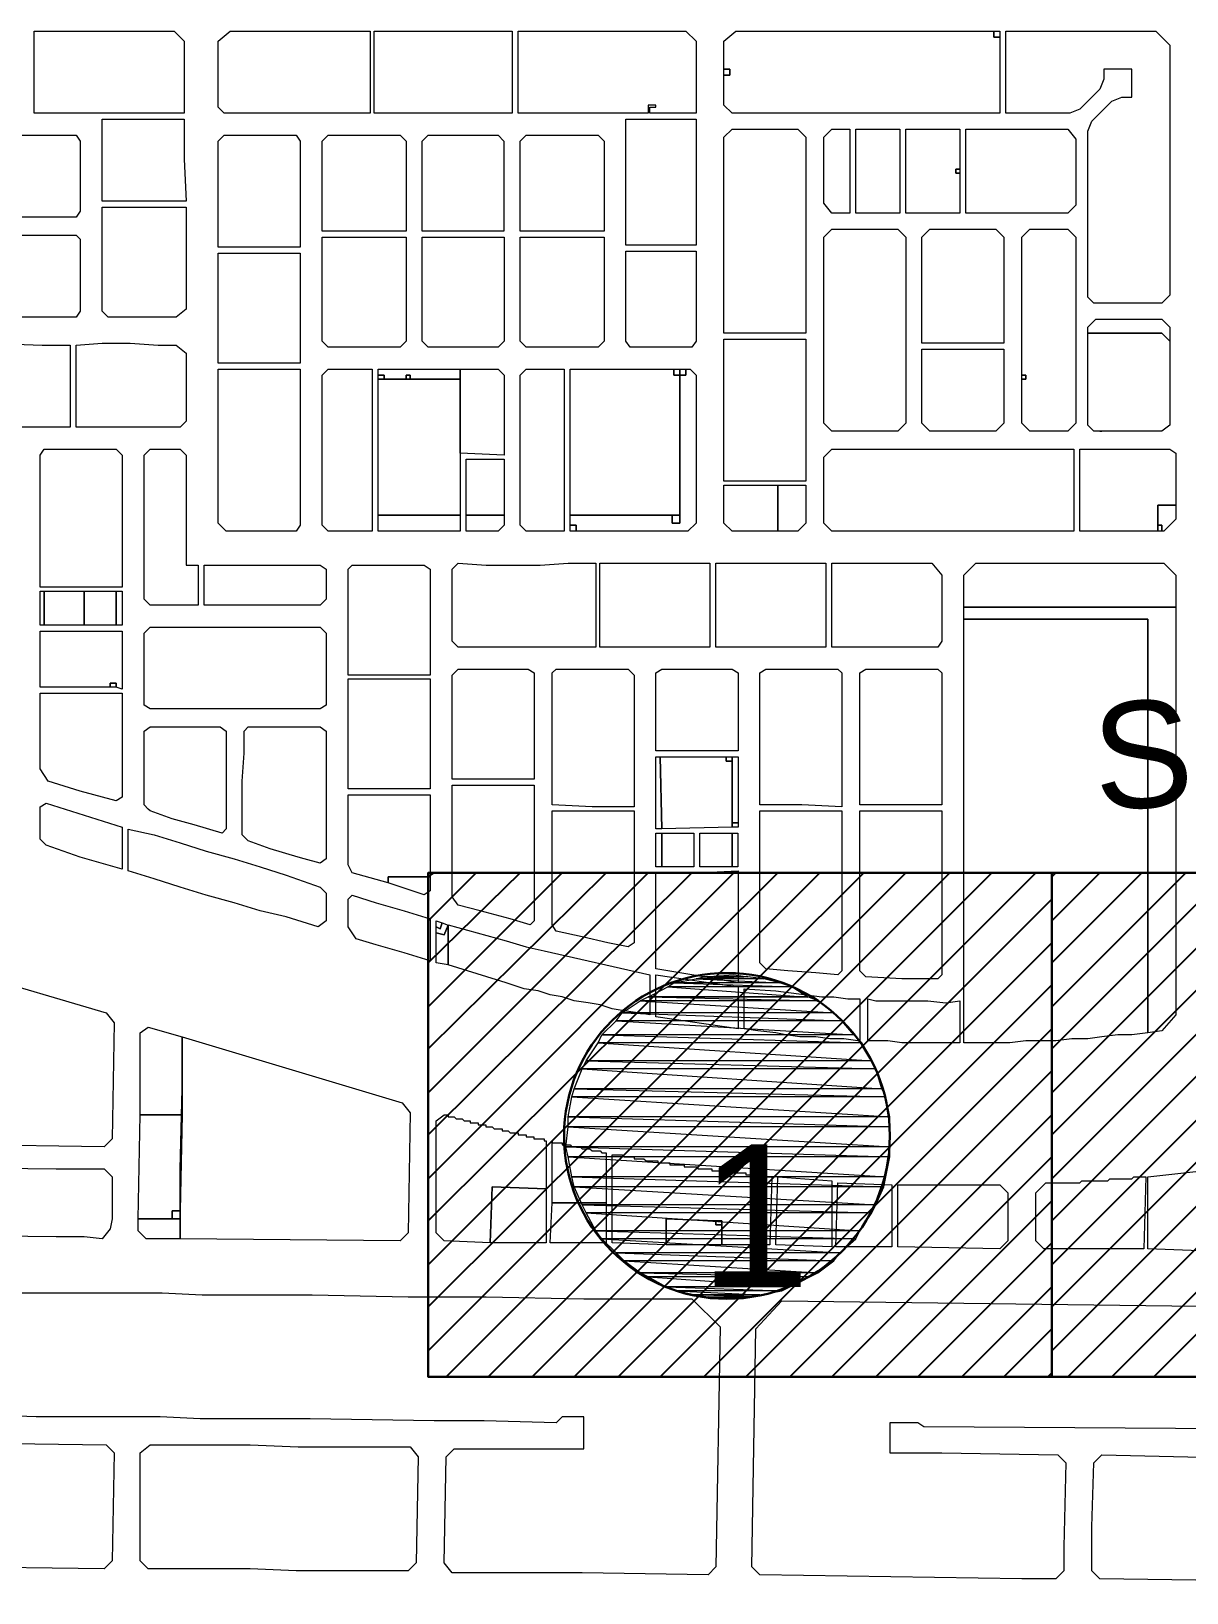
# Model space of a CAD drawing. Header units: inches. Extents: x -0.6 to 32.5, y 0.8 to 22.6.
# Drawn here: x 28.936 to 29.9, y 19.914 to 21.216 of the extents above; entities that cross this region are included whole.
import ezdxf

# ---------------------------------------------------------------- set-up
doc = ezdxf.new("R2010")
doc.units = ezdxf.units.IN
doc.header["$MEASUREMENT"] = 0
doc.layers.add('PDF_Geometry', color=7, linetype='Continuous', true_color=0xa5a5a5)
doc.layers.add('PDF_Text', color=7, linetype='Continuous')
doc.styles.add('PDF Arial', font='arial.ttf')

msp = doc.modelspace()

# ---------------------------------------------------------------- linework, layer by layer
at = {"layer": 'PDF_Geometry', "color": 7, "lineweight": 0}
for points in [[(29.0639, 21.1472), (29.0306, 21.1472), (29.0255, 21.1472), (28.9956, 21.1472), (28.9839, 21.1472), (28.9622, 21.1472), (28.9389, 21.1472), (28.9389, 21.1822), (28.9389, 21.2156), (28.9689, 21.2156), (29.0005, 21.2156), (29.0306, 21.2156), (29.0555, 21.2156), (29.0639, 21.2072), (29.0639, 21.1822), (29.0639, 21.1472)], [(29.0972, 21.1472), (29.0922, 21.1522), (29.0922, 21.1706), (29.0922, 21.1872), (29.0922, 21.2072), (29.1022, 21.2156), (29.1156, 21.2156), (29.1389, 21.2156), (29.1839, 21.2156), (29.2189, 21.2156), (29.2189, 21.1872), (29.2189, 21.1472), (29.1856, 21.1472), (29.1622, 21.1472), (29.1272, 21.1472), (29.0972, 21.1472)], [(29.2689, 21.2155), (29.3139, 21.2155), (29.3372, 21.2155), (29.3372, 21.1822), (29.3372, 21.1472), (29.3139, 21.1472), (29.2922, 21.1472), (29.2689, 21.1472), (29.2222, 21.1472), (29.2222, 21.2155), (29.2689, 21.2155)], [(29.3872, 21.2155), (29.4339, 21.2155), (29.4572, 21.2155), (29.4822, 21.2155), (29.4906, 21.2072), (29.4906, 21.1922), (29.4906, 21.1706), (29.4906, 21.1472), (29.4572, 21.1472), (29.4522, 21.1472), (29.4522, 21.1522), (29.4572, 21.1522), (29.4572, 21.1539), (29.4506, 21.1539), (29.4506, 21.1472), (29.4106, 21.1472), (29.3772, 21.1472), (29.3422, 21.1472), (29.3422, 21.1706), (29.3422, 21.2155), (29.3872, 21.2155)], [(29.5239, 21.2155), (29.7389, 21.2155), (29.7389, 21.2106), (29.7439, 21.2106), (29.7439, 21.1472), (29.5206, 21.1472), (29.5139, 21.1539), (29.5139, 21.1789), (29.5189, 21.1789), (29.5189, 21.1839), (29.5139, 21.1839), (29.5139, 21.2072), (29.5239, 21.2155)], [(29.7439, 21.2156), (29.7439, 21.2106), (29.7389, 21.2106), (29.7389, 21.2156), (29.7439, 21.2156)], [(29.7489, 21.2155), (29.7839, 21.2155), (29.8739, 21.2155), (29.8856, 21.2039), (29.8856, 21.1055), (29.8856, 21.0822), (29.8856, 21.0606), (29.8856, 21.0372), (29.8856, 21.0122), (29.8856, 20.9955), (29.8789, 20.9889), (29.8506, 20.9889), (29.8222, 20.9889), (29.8172, 20.9939), (29.8172, 21.0122), (29.8172, 21.0139), (29.8172, 21.0372), (29.8172, 21.0606), (29.8172, 21.0822), (29.8172, 21.1022), (29.8172, 21.1322), (29.8206, 21.1406), (29.8372, 21.1572), (29.8456, 21.1605), (29.8539, 21.1605), (29.8539, 21.1839), (29.8306, 21.1839), (29.8306, 21.1755), (29.8272, 21.1672), (29.8106, 21.1505), (29.8022, 21.1472), (29.7872, 21.1472), (29.7656, 21.1472), (29.7489, 21.1472), (29.7489, 21.1839), (29.7489, 21.2155)], [(29.5189, 21.1839), (29.5189, 21.1789), (29.5139, 21.1789), (29.5139, 21.1839), (29.5189, 21.1839)], [(29.0656, 21.0739), (29.0306, 21.0739), (28.9956, 21.0739), (28.9956, 21.0972), (28.9956, 21.1189), (28.9956, 21.1422), (29.0306, 21.1422), (29.0639, 21.1422), (29.0639, 21.1089), (29.0656, 21.0739)], [(29.4322, 21.1072), (29.4322, 21.1422), (29.4906, 21.1422), (29.4906, 21.1072), (29.4906, 21.0739), (29.4906, 21.0372), (29.4322, 21.0372), (29.4322, 21.0739), (29.4322, 21.1072)], [(28.9089, 21.0606), (28.9089, 21.0939), (28.9089, 21.1289), (28.9322, 21.1289), (28.9555, 21.1289), (28.9739, 21.1289), (28.9772, 21.1239), (28.9772, 21.1055), (28.9772, 21.0839), (28.9772, 21.0655), (28.9739, 21.0606), (28.9555, 21.0606), (28.9322, 21.0606), (28.9089, 21.0606)], [(29.0922, 21.1056), (29.0922, 21.1239), (29.0972, 21.1289), (29.1272, 21.1289), (29.1572, 21.1289), (29.1605, 21.1239), (29.1605, 21.1056), (29.1605, 21.0705), (29.1605, 21.0355), (29.1272, 21.0355), (29.0922, 21.0355), (29.0922, 21.0705), (29.0922, 21.1056)], [(29.2022, 21.1289), (29.2256, 21.1289), (29.2439, 21.1289), (29.2489, 21.1239), (29.2489, 21.0939), (29.2489, 21.0722), (29.2489, 21.0489), (29.2139, 21.0489), (29.1789, 21.0489), (29.1789, 21.0722), (29.1789, 21.0939), (29.1789, 21.1239), (29.1839, 21.1289), (29.2022, 21.1289)], [(29.2855, 21.1289), (29.3072, 21.1289), (29.3256, 21.1289), (29.3305, 21.1239), (29.3305, 21.0939), (29.3305, 21.0722), (29.3305, 21.0489), (29.2956, 21.0489), (29.2622, 21.0489), (29.2622, 21.0722), (29.2622, 21.0939), (29.2622, 21.1239), (29.2672, 21.1289), (29.2855, 21.1289)], [(29.3672, 21.1289), (29.3906, 21.1289), (29.4089, 21.1289), (29.4139, 21.1239), (29.4139, 21.0939), (29.4139, 21.0722), (29.4139, 21.0489), (29.3789, 21.0489), (29.3439, 21.0489), (29.3439, 21.0722), (29.3439, 21.0939), (29.3439, 21.1239), (29.3489, 21.1289), (29.3672, 21.1289)], [(29.5206, 21.1339), (29.5372, 21.1339), (29.5606, 21.1339), (29.5756, 21.1339), (29.5822, 21.1272), (29.5822, 21.1022), (29.5822, 21.0789), (29.5822, 21.0322), (29.5822, 21.0106), (29.5822, 20.9872), (29.5822, 20.9639), (29.5489, 20.9639), (29.5139, 20.9639), (29.5139, 20.9872), (29.5139, 21.0106), (29.5139, 21.0322), (29.5139, 21.0789), (29.5139, 21.1022), (29.5139, 21.1272), (29.5206, 21.1339)], [(29.6039, 21.1339), (29.6189, 21.1339), (29.6189, 21.0989), (29.6189, 21.0639), (29.6039, 21.0639), (29.5972, 21.0722), (29.5972, 21.0989), (29.5972, 21.1272), (29.6039, 21.1339)], [(29.6239, 21.1339), (29.6506, 21.1339), (29.6606, 21.1339), (29.6606, 21.0639), (29.6422, 21.0639), (29.6239, 21.0639), (29.6239, 21.1339)], [(29.6656, 21.1339), (29.7106, 21.1339), (29.7106, 21.1006), (29.7072, 21.1006), (29.7072, 21.0989), (29.7072, 21.0972), (29.7106, 21.0972), (29.7106, 21.0639), (29.6889, 21.0639), (29.6656, 21.0639), (29.6656, 21.0989), (29.6656, 21.1339)], [(29.7389, 21.1339), (29.7622, 21.1339), (29.7839, 21.1339), (29.8005, 21.1339), (29.8072, 21.1256), (29.8072, 21.0989), (29.8072, 21.0705), (29.8005, 21.0639), (29.7839, 21.0639), (29.7622, 21.0639), (29.7389, 21.0639), (29.7155, 21.0639), (29.7155, 21.0972), (29.7155, 21.1006), (29.7155, 21.1339), (29.7389, 21.1339)], [(29.7106, 21.1006), (29.7106, 21.0972), (29.7072, 21.0972), (29.7072, 21.0989), (29.7072, 21.1006), (29.7106, 21.1006)], [(28.9956, 21.0689), (29.0306, 21.0689), (29.0656, 21.0689), (29.0656, 21.0472), (29.0656, 21.0239), (29.0656, 21.0006), (29.0656, 20.9839), (29.0572, 20.9772), (29.0422, 20.9772), (29.0189, 20.9772), (29.0006, 20.9772), (28.9956, 20.9822), (28.9956, 21.0006), (28.9956, 21.0239), (28.9956, 21.0456), (28.9956, 21.0689)], [(29.6656, 20.8889), (29.6589, 20.8822), (29.6039, 20.8822), (29.5972, 20.8889), (29.5972, 21.0439), (29.6039, 21.0506), (29.6589, 21.0506), (29.6656, 21.0439), (29.6656, 20.8889)], [(29.6789, 21.0239), (29.6789, 21.0439), (29.6856, 21.0506), (29.7256, 21.0506), (29.7406, 21.0506), (29.7472, 21.0439), (29.7472, 21.0239), (29.7472, 21.0006), (29.7472, 20.9772), (29.7472, 20.9556), (29.7156, 20.9556), (29.7106, 20.9556), (29.6789, 20.9556), (29.6789, 20.9772), (29.6789, 21.0006), (29.6789, 21.0239)], [(29.7689, 21.0506), (29.7839, 21.0506), (29.8005, 21.0506), (29.8072, 21.0439), (29.8072, 21.0122), (29.8072, 20.9606), (29.8072, 20.9206), (29.8072, 20.8889), (29.8005, 20.8822), (29.7839, 20.8822), (29.7689, 20.8822), (29.7622, 20.8889), (29.7622, 20.9206), (29.7622, 20.9256), (29.7656, 20.9256), (29.7656, 20.9289), (29.7622, 20.9289), (29.7622, 20.9606), (29.7622, 21.0122), (29.7622, 21.0439), (29.7689, 21.0506)], [(28.8856, 21.0456), (28.9089, 21.0456), (28.9322, 21.0456), (28.9556, 21.0456), (28.9739, 21.0456), (28.9772, 21.0422), (28.9772, 21.0122), (28.9772, 20.9822), (28.9739, 20.9772), (28.9556, 20.9772), (28.9322, 20.9772), (28.9089, 20.9772), (28.8856, 20.9772), (28.8639, 20.9772), (28.8639, 21.0122), (28.8639, 21.0456), (28.8856, 21.0456)], [(29.1789, 21.0206), (29.1789, 21.0439), (29.2139, 21.0439), (29.2489, 21.0439), (29.2489, 21.0206), (29.2489, 20.9989), (29.2489, 20.9756), (29.2489, 20.9572), (29.2439, 20.9522), (29.2139, 20.9522), (29.1839, 20.9522), (29.1789, 20.9572), (29.1789, 20.9756), (29.1789, 20.9989), (29.1789, 21.0206)], [(29.2622, 21.0206), (29.2622, 21.0439), (29.2956, 21.0439), (29.3306, 21.0439), (29.3306, 20.9989), (29.3306, 20.9756), (29.3306, 20.9572), (29.3256, 20.9522), (29.2956, 20.9522), (29.2672, 20.9522), (29.2622, 20.9572), (29.2622, 20.9756), (29.2622, 20.9989), (29.2622, 21.0206)], [(29.3439, 21.0206), (29.3439, 21.0439), (29.3789, 21.0439), (29.4139, 21.0439), (29.4139, 21.0206), (29.4139, 20.9989), (29.4139, 20.9756), (29.4139, 20.9572), (29.4089, 20.9522), (29.3789, 20.9522), (29.3489, 20.9522), (29.3439, 20.9572), (29.3439, 20.9756), (29.3439, 20.9989), (29.3439, 21.0206)], [(29.0922, 21.0072), (29.0922, 21.0306), (29.1272, 21.0306), (29.1605, 21.0306), (29.1605, 21.0072), (29.1605, 20.9839), (29.1605, 20.9622), (29.1605, 20.9389), (29.1272, 20.9389), (29.0922, 20.9389), (29.0922, 20.9622), (29.0922, 20.9839), (29.0922, 21.0072)], [(29.4606, 21.0322), (29.4906, 21.0322), (29.4906, 21.0056), (29.4906, 20.9789), (29.4906, 20.9572), (29.4872, 20.9522), (29.4606, 20.9522), (29.4356, 20.9522), (29.4322, 20.9572), (29.4322, 20.9789), (29.4322, 21.0056), (29.4322, 21.0322), (29.4606, 21.0322)], [(29.8172, 20.9639), (29.8172, 20.9689), (29.8239, 20.9756), (29.8789, 20.9756), (29.8856, 20.9689), (29.8856, 20.9572), (29.8789, 20.9639), (29.8289, 20.9639), (29.8172, 20.9639)], [(29.5139, 20.9372), (29.5139, 20.9589), (29.5456, 20.9589), (29.5506, 20.9589), (29.5822, 20.9589), (29.5822, 20.9372), (29.5822, 20.9139), (29.5822, 20.8906), (29.5822, 20.8672), (29.5822, 20.8405), (29.5489, 20.8405), (29.5139, 20.8405), (29.5139, 20.8672), (29.5139, 20.8906), (29.5139, 20.9139), (29.5139, 20.9372)], [(29.8289, 20.9639), (29.8789, 20.9639), (29.8856, 20.9572), (29.8856, 20.8872), (29.8789, 20.8822), (29.8289, 20.8822), (29.8272, 20.8822), (29.8289, 20.8822), (29.8222, 20.8822), (29.8172, 20.8872), (29.8172, 20.9639), (29.8289, 20.9639)], [(28.8589, 20.8856), (28.8539, 20.8906), (28.8539, 20.9206), (28.8539, 20.9506), (28.8589, 20.9539), (28.8772, 20.9539), (28.9006, 20.9556), (28.9456, 20.9539), (28.9689, 20.9539), (28.9689, 20.9206), (28.9689, 20.8856), (28.9456, 20.8856), (28.9222, 20.8856), (28.9006, 20.8856), (28.8772, 20.8856), (28.8589, 20.8856)], [(28.9956, 20.9556), (29.0189, 20.9556), (29.0422, 20.9539), (29.0572, 20.9539), (29.0656, 20.9472), (29.0656, 20.9206), (29.0656, 20.8906), (29.0606, 20.8856), (29.0422, 20.8856), (29.0189, 20.8856), (28.9956, 20.8856), (28.9739, 20.8856), (28.9739, 20.9206), (28.9739, 20.9539), (28.9956, 20.9556)], [(29.6789, 20.9272), (29.6789, 20.9506), (29.7139, 20.9506), (29.7472, 20.9506), (29.7472, 20.9272), (29.7472, 20.9039), (29.7472, 20.8889), (29.7406, 20.8822), (29.7139, 20.8822), (29.6856, 20.8822), (29.6789, 20.8889), (29.6789, 20.9039), (29.6789, 20.9272)], [(29.1022, 20.9339), (29.1055, 20.9339), (29.1272, 20.9339), (29.1605, 20.9339), (29.1605, 20.9105), (29.1605, 20.8889), (29.1605, 20.8656), (29.1605, 20.8422), (29.1605, 20.8189), (29.1605, 20.8039), (29.1572, 20.7989), (29.1272, 20.7989), (29.0989, 20.7989), (29.0922, 20.8056), (29.0922, 20.8422), (29.0922, 20.8656), (29.0922, 20.8889), (29.0922, 20.9105), (29.0922, 20.9339), (29.1022, 20.9339)], [(29.1789, 20.9106), (29.1789, 20.9289), (29.1839, 20.9339), (29.2206, 20.9339), (29.2206, 20.9106), (29.2206, 20.8822), (29.2206, 20.8622), (29.2206, 20.8406), (29.2206, 20.8206), (29.2206, 20.7989), (29.1839, 20.7989), (29.1789, 20.8039), (29.1789, 20.8206), (29.1789, 20.8406), (29.1789, 20.8622), (29.1789, 20.8822), (29.1789, 20.9106)], [(29.2256, 20.9339), (29.2939, 20.9339), (29.2939, 20.9255), (29.2522, 20.9255), (29.2522, 20.9289), (29.2489, 20.9289), (29.2489, 20.9255), (29.2305, 20.9255), (29.2305, 20.9289), (29.2256, 20.9289), (29.2256, 20.9339)], [(29.2939, 20.9122), (29.2939, 20.9256), (29.2939, 20.9339), (29.3256, 20.9339), (29.3306, 20.9289), (29.3306, 20.9122), (29.3306, 20.8906), (29.3306, 20.8622), (29.2939, 20.8639), (29.2939, 20.8906), (29.2939, 20.9122)], [(29.3439, 20.9122), (29.3439, 20.9289), (29.3489, 20.9339), (29.3806, 20.9339), (29.3806, 20.9122), (29.3806, 20.8906), (29.3806, 20.8689), (29.3806, 20.8422), (29.3806, 20.8206), (29.3806, 20.8172), (29.3806, 20.8122), (29.3806, 20.7989), (29.3489, 20.7989), (29.3439, 20.8039), (29.3439, 20.8206), (29.3439, 20.8422), (29.3439, 20.8689), (29.3439, 20.8906), (29.3439, 20.9122)], [(29.4822, 20.9339), (29.4856, 20.9339), (29.4906, 20.9289), (29.4906, 20.8056), (29.4839, 20.7989), (29.3906, 20.7989), (29.3906, 20.8039), (29.3856, 20.8039), (29.3856, 20.8122), (29.4706, 20.8122), (29.4706, 20.8056), (29.4772, 20.8056), (29.4772, 20.8122), (29.4772, 20.9289), (29.4822, 20.9289), (29.4822, 20.9339)], [(29.3856, 20.8122), (29.3856, 20.9339), (29.4722, 20.9339), (29.4722, 20.9289), (29.4772, 20.9289), (29.4772, 20.8122), (29.4706, 20.8122), (29.3856, 20.8122)], [(29.4722, 20.9289), (29.4722, 20.9339), (29.4772, 20.9339), (29.4772, 20.9289), (29.4722, 20.9289)], [(29.4772, 20.9289), (29.4772, 20.9339), (29.4822, 20.9339), (29.4822, 20.9289), (29.4772, 20.9289)], [(29.2306, 20.9289), (29.2306, 20.9256), (29.2256, 20.9256), (29.2256, 20.9289), (29.2306, 20.9289)], [(29.2939, 20.9122), (29.2939, 20.8906), (29.2939, 20.8639), (29.2939, 20.8122), (29.2256, 20.8122), (29.2256, 20.9256), (29.2489, 20.9256), (29.2522, 20.9256), (29.2939, 20.9256), (29.2939, 20.9122)], [(29.2489, 20.9256), (29.2489, 20.9289), (29.2522, 20.9289), (29.2522, 20.9256), (29.2489, 20.9256)], [(29.7622, 20.9256), (29.7622, 20.9289), (29.7656, 20.9289), (29.7656, 20.9256), (29.7622, 20.9256)], [(28.9439, 20.8439), (28.9439, 20.8622), (28.9472, 20.8672), (28.9772, 20.8672), (29.0072, 20.8672), (29.0122, 20.8622), (29.0122, 20.8439), (29.0122, 20.8222), (29.0122, 20.7989), (29.0122, 20.7756), (29.0122, 20.7522), (28.9772, 20.7522), (28.9439, 20.7522), (28.9439, 20.7756), (28.9439, 20.7989), (28.9439, 20.8222), (28.9439, 20.8439)], [(29.0306, 20.8439), (29.0306, 20.8622), (29.0355, 20.8672), (29.0606, 20.8672), (29.0656, 20.8622), (29.0656, 20.8439), (29.0656, 20.8389), (29.0656, 20.8189), (29.0656, 20.7939), (29.0656, 20.7706), (29.0756, 20.7706), (29.0756, 20.7372), (29.0539, 20.7372), (29.0355, 20.7372), (29.0306, 20.7422), (29.0306, 20.7706), (29.0306, 20.7939), (29.0306, 20.8189), (29.0306, 20.8439)], [(29.6222, 20.8672), (29.6456, 20.8672), (29.6672, 20.8672), (29.6906, 20.8672), (29.7139, 20.8672), (29.7372, 20.8672), (29.7589, 20.8672), (29.7822, 20.8672), (29.8056, 20.8672), (29.8056, 20.8356), (29.8056, 20.8305), (29.8056, 20.7989), (29.7822, 20.7989), (29.7589, 20.7989), (29.7372, 20.7989), (29.7139, 20.7989), (29.6906, 20.7989), (29.6672, 20.7989), (29.6456, 20.7989), (29.6222, 20.7989), (29.6039, 20.7989), (29.5972, 20.8056), (29.5972, 20.8305), (29.5972, 20.8356), (29.5972, 20.8606), (29.6039, 20.8672), (29.6222, 20.8672)], [(29.8106, 20.8456), (29.8106, 20.8672), (29.8439, 20.8672), (29.8672, 20.8672), (29.8855, 20.8672), (29.8906, 20.8639), (29.8906, 20.8456), (29.8906, 20.8406), (29.8906, 20.8206), (29.8855, 20.8206), (29.8756, 20.8206), (29.8756, 20.7989), (29.8489, 20.7989), (29.8322, 20.7989), (29.8106, 20.7989), (29.8106, 20.8456)], [(29.3306, 20.8589), (29.3306, 20.8122), (29.2989, 20.8122), (29.2989, 20.8589), (29.3306, 20.8589)], [(29.5589, 20.7989), (29.5206, 20.7989), (29.5139, 20.8055), (29.5139, 20.8372), (29.5589, 20.8372), (29.5589, 20.7989)], [(29.5822, 20.8372), (29.5822, 20.8056), (29.5756, 20.7989), (29.5589, 20.7989), (29.5589, 20.8372), (29.5822, 20.8372)], [(29.8756, 20.8206), (29.8856, 20.8206), (29.8906, 20.8206), (29.8906, 20.8172), (29.8906, 20.8122), (29.8906, 20.8089), (29.8806, 20.7989), (29.8789, 20.7989), (29.8789, 20.8039), (29.8756, 20.8039), (29.8756, 20.8206)], [(29.2939, 20.8122), (29.2939, 20.7989), (29.2256, 20.7989), (29.2256, 20.8122), (29.2939, 20.8122)], [(29.3306, 20.8122), (29.3306, 20.8039), (29.3256, 20.7989), (29.2989, 20.7989), (29.2989, 20.8122), (29.3306, 20.8122)], [(29.3906, 20.8039), (29.3906, 20.7989), (29.3856, 20.7989), (29.3856, 20.8039), (29.3906, 20.8039)], [(29.4772, 20.8122), (29.4772, 20.8056), (29.4706, 20.8056), (29.4706, 20.8122), (29.4772, 20.8122)], [(29.8789, 20.8039), (29.8789, 20.7989), (29.8756, 20.7989), (29.8756, 20.8039), (29.8789, 20.8039)], [(29.1072, 20.7706), (29.1339, 20.7706), (29.1589, 20.7706), (29.1772, 20.7706), (29.1822, 20.7672), (29.1822, 20.7422), (29.1772, 20.7372), (29.1589, 20.7372), (29.1322, 20.7372), (29.1072, 20.7372), (29.0806, 20.7372), (29.0806, 20.7706), (29.1072, 20.7706)], [(29.2006, 20.7489), (29.2006, 20.7672), (29.2039, 20.7706), (29.2339, 20.7706), (29.2639, 20.7706), (29.2689, 20.7672), (29.2689, 20.7489), (29.2689, 20.7256), (29.2689, 20.7022), (29.2689, 20.6789), (29.2339, 20.6789), (29.2006, 20.6789), (29.2006, 20.7022), (29.2006, 20.7256), (29.2006, 20.7489)], [(29.3156, 20.7706), (29.3372, 20.7706), (29.3606, 20.7706), (29.3839, 20.7722), (29.4072, 20.7722), (29.4072, 20.7372), (29.4072, 20.7022), (29.3839, 20.7022), (29.3606, 20.7022), (29.3372, 20.7022), (29.3156, 20.7022), (29.3106, 20.7022), (29.2922, 20.7022), (29.2872, 20.7072), (29.2872, 20.7372), (29.2872, 20.7672), (29.2922, 20.7722), (29.3156, 20.7706)], [(29.4339, 20.7722), (29.4655, 20.7722), (29.4839, 20.7722), (29.5022, 20.7722), (29.5022, 20.7372), (29.5022, 20.7022), (29.4805, 20.7022), (29.4572, 20.7022), (29.4339, 20.7022), (29.4105, 20.7022), (29.4105, 20.7372), (29.4105, 20.7722), (29.4339, 20.7722)], [(29.5306, 20.7722), (29.5522, 20.7722), (29.5756, 20.7722), (29.5989, 20.7722), (29.5989, 20.7372), (29.5989, 20.7022), (29.5756, 20.7022), (29.5539, 20.7022), (29.5306, 20.7022), (29.5072, 20.7022), (29.5072, 20.7372), (29.5072, 20.7722), (29.5306, 20.7722)], [(29.6272, 20.7722), (29.6489, 20.7722), (29.6722, 20.7722), (29.6872, 20.7722), (29.6956, 20.7622), (29.6956, 20.7372), (29.6956, 20.7072), (29.6922, 20.7022), (29.6722, 20.7022), (29.6489, 20.7022), (29.6272, 20.7022), (29.6039, 20.7022), (29.6039, 20.7372), (29.6039, 20.7722), (29.6272, 20.7722)], [(29.7139, 20.7356), (29.7139, 20.7622), (29.7239, 20.7722), (29.7906, 20.7722), (29.8056, 20.7722), (29.8239, 20.7722), (29.8489, 20.7722), (29.8772, 20.7722), (29.8806, 20.7722), (29.8906, 20.7622), (29.8906, 20.7356), (29.8772, 20.7356), (29.8489, 20.7356), (29.8239, 20.7356), (29.8056, 20.7356), (29.7906, 20.7356), (29.7139, 20.7356)], [(28.9439, 20.7206), (28.9439, 20.7489), (28.9472, 20.7489), (28.9472, 20.7206), (28.9439, 20.7206)], [(28.9472, 20.7206), (28.9472, 20.7489), (28.9805, 20.7489), (28.9805, 20.7206), (28.9472, 20.7206)], [(28.9806, 20.7206), (28.9806, 20.7489), (29.0072, 20.7489), (29.0072, 20.7206), (28.9806, 20.7206)], [(29.0072, 20.7206), (29.0072, 20.7489), (29.0122, 20.7489), (29.0122, 20.7206), (29.0072, 20.7206)], [(29.8906, 20.3956), (29.8789, 20.3822), (29.8672, 20.3806), (29.8672, 20.7256), (29.7139, 20.7256), (29.7139, 20.7355), (29.7906, 20.7355), (29.8056, 20.7355), (29.8239, 20.7355), (29.8456, 20.7355), (29.8606, 20.7355), (29.8906, 20.7355), (29.8906, 20.3956)], [(29.8672, 20.3806), (29.8539, 20.3789), (29.8422, 20.3789), (29.8289, 20.3772), (29.8172, 20.3756), (29.8039, 20.3756), (29.7905, 20.3739), (29.7789, 20.3739), (29.7656, 20.3739), (29.7522, 20.3722), (29.7406, 20.3722), (29.7272, 20.3722), (29.7139, 20.3722), (29.7139, 20.7256), (29.8672, 20.7256), (29.8672, 20.3806)], [(28.9472, 20.7155), (29.0072, 20.7155), (29.0122, 20.7155), (29.0122, 20.6672), (29.0072, 20.6689), (29.0072, 20.6722), (29.0022, 20.6722), (29.0022, 20.6689), (28.9472, 20.6689), (28.9439, 20.6689), (28.9439, 20.7155), (28.9472, 20.7155)], [(29.0539, 20.7189), (29.0756, 20.7189), (29.1056, 20.7189), (29.1139, 20.7189), (29.1356, 20.7189), (29.1589, 20.7189), (29.1772, 20.7189), (29.1822, 20.7139), (29.1822, 20.6839), (29.1822, 20.6539), (29.1772, 20.6506), (29.1589, 20.6506), (29.1356, 20.6506), (29.1122, 20.6506), (29.1106, 20.6506), (29.0822, 20.6506), (29.0539, 20.6506), (29.0356, 20.6506), (29.0306, 20.6539), (29.0306, 20.6722), (29.0306, 20.6956), (29.0306, 20.7139), (29.0356, 20.7189), (29.0539, 20.7189)], [(29.2922, 20.6839), (29.3222, 20.6839), (29.3506, 20.6839), (29.3556, 20.6806), (29.3556, 20.6605), (29.3556, 20.6389), (29.3556, 20.6156), (29.3556, 20.5922), (29.3222, 20.5922), (29.2872, 20.5922), (29.2872, 20.6156), (29.2872, 20.6389), (29.2872, 20.6605), (29.2872, 20.6789), (29.2922, 20.6839)], [(29.3706, 20.6622), (29.3706, 20.6806), (29.3739, 20.6839), (29.4039, 20.6839), (29.4339, 20.6839), (29.4389, 20.6789), (29.4389, 20.6606), (29.4389, 20.6389), (29.4389, 20.6156), (29.4389, 20.5922), (29.4389, 20.5689), (29.4039, 20.5689), (29.3706, 20.5706), (29.3706, 20.5922), (29.3706, 20.6156), (29.3706, 20.6389), (29.3706, 20.6622)], [(29.4572, 20.6622), (29.4572, 20.6806), (29.4622, 20.6839), (29.4906, 20.6839), (29.5206, 20.6839), (29.5256, 20.6806), (29.5256, 20.6622), (29.5256, 20.6389), (29.5256, 20.6156), (29.4906, 20.6156), (29.4572, 20.6156), (29.4572, 20.6389), (29.4572, 20.6622)], [(29.5439, 20.6622), (29.5439, 20.6806), (29.5489, 20.6839), (29.5789, 20.6839), (29.6089, 20.6839), (29.6122, 20.6806), (29.6122, 20.6622), (29.6122, 20.6389), (29.6122, 20.6156), (29.6122, 20.5922), (29.6122, 20.5689), (29.5789, 20.5706), (29.5439, 20.5706), (29.5439, 20.5922), (29.5439, 20.6156), (29.5439, 20.6389), (29.5439, 20.6622)], [(29.6272, 20.6622), (29.6272, 20.6806), (29.6322, 20.6839), (29.6622, 20.6839), (29.6922, 20.6839), (29.6956, 20.6806), (29.6956, 20.6622), (29.6956, 20.6156), (29.6956, 20.5922), (29.6956, 20.5706), (29.6622, 20.5706), (29.6272, 20.5706), (29.6272, 20.5922), (29.6272, 20.6156), (29.6272, 20.6389), (29.6272, 20.6622)], [(29.0022, 20.6689), (29.0022, 20.6722), (29.0072, 20.6722), (29.0072, 20.6689), (29.0022, 20.6689)], [(29.2006, 20.6522), (29.2006, 20.6756), (29.2339, 20.6756), (29.2689, 20.6756), (29.2689, 20.6522), (29.2689, 20.6289), (29.2689, 20.6056), (29.2689, 20.5839), (29.2339, 20.5839), (29.2006, 20.5839), (29.2006, 20.6056), (29.2006, 20.6289), (29.2006, 20.6522)], [(28.9439, 20.6406), (28.9439, 20.6639), (28.9772, 20.6639), (29.0122, 20.6639), (29.0122, 20.6406), (29.0122, 20.6172), (29.0122, 20.6122), (29.0122, 20.5772), (29.0072, 20.5739), (28.9772, 20.5822), (28.9506, 20.5905), (28.9439, 20.6006), (28.9439, 20.6139), (28.9439, 20.6172), (28.9439, 20.6406)], [(29.0539, 20.6356), (29.0756, 20.6356), (29.0939, 20.6356), (29.0989, 20.6322), (29.0989, 20.6139), (29.0989, 20.5906), (29.0989, 20.5506), (29.0956, 20.5472), (29.0722, 20.5539), (29.0539, 20.5589), (29.0356, 20.5656), (29.0339, 20.5672), (29.0306, 20.5706), (29.0306, 20.5906), (29.0306, 20.6139), (29.0306, 20.6322), (29.0356, 20.6356), (29.0539, 20.6356)], [(29.1139, 20.6139), (29.1139, 20.6322), (29.1172, 20.6356), (29.1472, 20.6356), (29.1772, 20.6356), (29.1822, 20.6322), (29.1822, 20.6139), (29.1822, 20.5905), (29.1822, 20.5672), (29.1822, 20.5256), (29.1772, 20.5222), (29.1639, 20.5256), (29.1589, 20.5272), (29.1356, 20.5339), (29.1172, 20.5406), (29.1122, 20.5456), (29.1122, 20.5672), (29.1122, 20.5905), (29.1139, 20.6139)], [(29.4622, 20.5506), (29.4572, 20.5506), (29.4572, 20.6106), (29.4606, 20.6106), (29.4622, 20.5506)], [(29.5206, 20.5522), (29.4622, 20.5506), (29.4606, 20.6106), (29.5156, 20.6106), (29.5156, 20.6072), (29.5206, 20.6072), (29.5206, 20.5556), (29.5206, 20.5522)], [(29.5156, 20.6072), (29.5156, 20.6106), (29.5206, 20.6106), (29.5206, 20.6072), (29.5156, 20.6072)], [(29.5256, 20.6106), (29.5256, 20.5556), (29.5206, 20.5556), (29.5206, 20.6072), (29.5206, 20.6106), (29.5256, 20.6106)], [(29.2872, 20.5656), (29.2872, 20.5872), (29.3222, 20.5872), (29.3556, 20.5872), (29.3556, 20.5656), (29.3556, 20.5422), (29.3556, 20.5189), (29.3556, 20.4756), (29.3556, 20.4739), (29.3522, 20.4706), (29.3356, 20.4756), (29.3106, 20.4822), (29.2922, 20.4872), (29.2872, 20.4939), (29.2872, 20.5189), (29.2872, 20.5422), (29.2872, 20.5656)], [(28.9439, 20.5689), (28.9489, 20.5722), (29.0122, 20.5522), (29.0122, 20.5172), (28.9772, 20.5272), (28.9489, 20.5372), (28.9439, 20.5422), (28.9439, 20.5689)], [(29.2006, 20.5556), (29.2006, 20.5789), (29.2339, 20.5789), (29.2689, 20.5789), (29.2689, 20.5556), (29.2689, 20.5322), (29.2689, 20.5106), (29.2339, 20.5106), (29.2339, 20.5056), (29.2039, 20.5139), (29.2006, 20.5206), (29.2006, 20.5322), (29.2006, 20.5556)], [(29.3706, 20.5422), (29.3706, 20.5656), (29.4039, 20.5656), (29.4389, 20.5656), (29.4389, 20.5422), (29.4389, 20.5189), (29.4389, 20.4956), (29.4389, 20.4556), (29.4339, 20.4522), (29.4172, 20.4556), (29.3956, 20.4606), (29.3739, 20.4655), (29.3706, 20.4706), (29.3706, 20.4922), (29.3706, 20.4956), (29.3706, 20.5189), (29.3706, 20.5422)], [(29.5256, 20.5556), (29.5256, 20.5522), (29.5206, 20.5522), (29.5206, 20.5556), (29.5256, 20.5556)], [(29.5439, 20.5422), (29.5439, 20.5656), (29.5789, 20.5656), (29.6122, 20.5656), (29.6122, 20.5422), (29.6122, 20.5189), (29.6122, 20.4972), (29.6122, 20.4739), (29.6122, 20.4322), (29.6089, 20.4289), (29.5905, 20.4306), (29.5672, 20.4322), (29.5489, 20.4339), (29.5439, 20.4389), (29.5439, 20.4739), (29.5439, 20.4972), (29.5439, 20.5189), (29.5439, 20.5422)], [(29.6272, 20.5422), (29.6272, 20.5656), (29.6622, 20.5656), (29.6956, 20.5656), (29.6956, 20.5422), (29.6956, 20.5189), (29.6956, 20.4972), (29.6956, 20.4739), (29.6956, 20.4489), (29.6956, 20.4289), (29.6922, 20.4256), (29.6622, 20.4256), (29.6322, 20.4272), (29.6272, 20.4322), (29.6272, 20.4489), (29.6272, 20.4739), (29.6272, 20.4972), (29.6272, 20.5189), (29.6272, 20.5422)], [(29.0389, 20.5456), (29.0606, 20.5389), (29.0822, 20.5322), (29.1056, 20.5256), (29.1272, 20.5189), (29.1489, 20.5122), (29.1772, 20.5022), (29.1822, 20.4972), (29.1822, 20.4739), (29.1756, 20.4689), (29.1489, 20.4772), (29.1272, 20.4822), (29.1056, 20.4889), (29.0822, 20.4955), (29.0606, 20.5022), (29.0389, 20.5089), (29.0172, 20.5156), (29.0172, 20.5505), (29.0389, 20.5456)], [(29.4572, 20.5189), (29.4572, 20.5472), (29.4622, 20.5472), (29.4622, 20.5189), (29.4572, 20.5189)], [(29.4622, 20.5189), (29.4622, 20.5472), (29.4889, 20.5472), (29.4889, 20.5189), (29.4622, 20.5189)], [(29.4939, 20.5189), (29.4939, 20.5472), (29.5206, 20.5472), (29.5206, 20.5189), (29.4939, 20.5189)], [(29.5206, 20.5189), (29.5206, 20.5472), (29.5255, 20.5472), (29.5255, 20.5189), (29.5206, 20.5189)], [(29.4572, 20.4922), (29.4572, 20.5139), (29.4906, 20.5139), (29.5256, 20.5156), (29.5256, 20.4922), (29.5256, 20.4689), (29.5256, 20.4472), (29.5256, 20.4222), (29.4872, 20.4289), (29.4572, 20.4339), (29.4572, 20.4505), (29.4572, 20.4689), (29.4572, 20.4922)], [(29.2639, 20.4956), (29.2339, 20.5056), (29.2339, 20.5106), (29.2689, 20.5106), (29.2689, 20.4989), (29.2639, 20.4956)], [(29.2239, 20.4889), (29.2472, 20.4822), (29.2689, 20.4756), (29.2689, 20.4406), (29.2472, 20.4472), (29.2239, 20.4539), (29.2072, 20.4589), (29.2006, 20.4689), (29.2006, 20.4922), (29.2039, 20.4955), (29.2239, 20.4889)], [(29.2739, 20.4689), (29.2739, 20.4739), (29.2789, 20.4722), (29.2772, 20.4672), (29.2739, 20.4689)], [(29.2739, 20.4639), (29.2739, 20.4689), (29.2772, 20.4672), (29.2789, 20.4722), (29.2839, 20.4705), (29.2806, 20.4622), (29.2739, 20.4639)], [(29.2839, 20.4372), (29.2739, 20.4389), (29.2739, 20.4639), (29.2806, 20.4622), (29.2839, 20.4705), (29.2839, 20.4372)], [(29.3322, 20.4572), (29.3489, 20.4522), (29.3639, 20.4489), (29.4522, 20.4289), (29.4522, 20.3956), (29.4422, 20.3972), (29.4306, 20.3989), (29.4206, 20.4006), (29.4106, 20.4039), (29.4006, 20.4056), (29.3889, 20.4072), (29.3789, 20.4106), (29.3689, 20.4122), (29.3639, 20.4139), (29.3589, 20.4156), (29.3472, 20.4172), (29.3322, 20.4222), (29.2839, 20.4372), (29.2839, 20.4706), (29.3322, 20.4572)], [(28.6789, 20.3739), (28.7656, 20.4172), (28.7789, 20.4239), (28.8856, 20.4306), (28.9989, 20.3972), (29.0056, 20.3889), (29.0039, 20.2922), (28.9972, 20.2856), (28.8839, 20.2872), (28.7639, 20.2872), (28.6839, 20.2889), (28.6722, 20.2889), (28.6639, 20.2956), (28.6656, 20.3189), (28.6756, 20.3722), (28.6789, 20.3739)], [(29.5256, 20.3839), (29.4572, 20.3939), (29.4572, 20.4289), (29.5256, 20.4189), (29.5256, 20.3839)], [(29.6272, 20.3739), (29.6256, 20.3739), (29.6139, 20.3756), (29.6022, 20.3756), (29.5905, 20.3772), (29.5772, 20.3772), (29.5656, 20.3789), (29.5572, 20.3806), (29.5422, 20.3822), (29.5306, 20.3839), (29.5306, 20.4172), (29.5572, 20.4156), (29.5956, 20.4106), (29.6055, 20.4106), (29.6172, 20.4089), (29.6272, 20.4089), (29.6272, 20.3739)], [(29.7106, 20.3722), (29.6972, 20.3722), (29.6839, 20.3722), (29.6739, 20.3722), (29.6622, 20.3722), (29.6506, 20.3739), (29.6372, 20.3739), (29.6339, 20.3739), (29.6339, 20.4089), (29.6406, 20.4072), (29.6522, 20.4072), (29.6639, 20.4072), (29.6755, 20.4072), (29.6839, 20.4072), (29.6989, 20.4056), (29.7106, 20.4072), (29.7106, 20.3722)], [(29.0272, 20.3122), (29.0272, 20.3806), (29.0339, 20.3855), (29.0622, 20.3772), (29.0622, 20.3339), (29.0622, 20.3122), (29.0272, 20.3122)], [(29.2456, 20.3222), (29.2522, 20.3139), (29.2506, 20.2139), (29.2439, 20.2072), (29.0606, 20.2089), (29.0606, 20.2256), (29.0606, 20.2322), (29.0606, 20.2672), (29.0622, 20.3339), (29.0622, 20.3772), (29.2456, 20.3222)], [(29.0256, 20.2256), (29.0272, 20.3122), (29.0622, 20.3122), (29.0606, 20.2322), (29.0539, 20.2322), (29.0539, 20.2256), (29.0256, 20.2256)], [(29.3656, 20.2906), (29.3656, 20.2506), (29.3206, 20.2522), (29.3189, 20.2056), (29.2806, 20.2072), (29.2739, 20.2139), (29.2739, 20.3072), (29.2806, 20.3122), (29.2822, 20.3122), (29.2839, 20.3122), (29.2839, 20.3106), (29.2855, 20.3106), (29.2872, 20.3106), (29.2889, 20.3106), (29.2906, 20.3089), (29.2922, 20.3089), (29.2939, 20.3089), (29.2956, 20.3089), (29.2972, 20.3072), (29.2989, 20.3072), (29.3005, 20.3072), (29.3022, 20.3072), (29.3022, 20.3056), (29.3039, 20.3056), (29.3056, 20.3056), (29.3072, 20.3056), (29.3089, 20.3056), (29.3089, 20.3039), (29.3106, 20.3039), (29.3122, 20.3039), (29.3139, 20.3039), (29.3155, 20.3039), (29.3155, 20.3022), (29.3172, 20.3022), (29.3189, 20.3022), (29.3206, 20.3022), (29.3222, 20.3006), (29.3239, 20.3006), (29.3256, 20.3006), (29.3272, 20.3006), (29.3289, 20.3006), (29.3289, 20.2989), (29.3305, 20.2989), (29.3322, 20.2989), (29.3339, 20.2989), (29.3356, 20.2972), (29.3372, 20.2972), (29.3389, 20.2972), (29.3405, 20.2972), (29.3422, 20.2972), (29.3422, 20.2956), (29.3439, 20.2956), (29.3456, 20.2956), (29.3472, 20.2956), (29.3489, 20.2956), (29.3489, 20.2939), (29.3506, 20.2939), (29.3522, 20.2939), (29.3539, 20.2939), (29.3555, 20.2939), (29.3555, 20.2922), (29.3572, 20.2922), (29.3589, 20.2922), (29.3606, 20.2922), (29.3622, 20.2922), (29.3639, 20.2922), (29.3639, 20.2906), (29.3656, 20.2906)], [(29.4156, 20.2806), (29.4156, 20.2389), (29.3706, 20.2389), (29.3706, 20.2906), (29.3706, 20.2889), (29.3722, 20.2889), (29.3739, 20.2889), (29.3756, 20.2889), (29.3772, 20.2889), (29.3789, 20.2889), (29.3789, 20.2872), (29.3806, 20.2872), (29.3822, 20.2872), (29.3839, 20.2872), (29.3856, 20.2872), (29.3872, 20.2855), (29.3889, 20.2855), (29.3906, 20.2855), (29.3922, 20.2855), (29.3939, 20.2855), (29.3956, 20.2839), (29.3972, 20.2839), (29.3989, 20.2839), (29.4006, 20.2839), (29.4022, 20.2839), (29.4039, 20.2822), (29.4056, 20.2822), (29.4072, 20.2822), (29.4089, 20.2822), (29.4106, 20.2822), (29.4122, 20.2806), (29.4139, 20.2806), (29.4156, 20.2806)], [(28.6822, 20.2706), (28.7056, 20.2706), (28.8156, 20.2689), (28.9572, 20.2672), (28.9972, 20.2672), (29.0039, 20.2605), (29.0039, 20.2256), (29.0022, 20.2172), (28.9956, 20.2089), (28.9805, 20.2106), (28.9572, 20.2106), (28.8156, 20.2122), (28.7056, 20.2122), (28.6872, 20.2139), (28.6672, 20.2322), (28.6639, 20.2355), (28.6639, 20.2639), (28.6706, 20.2706), (28.6822, 20.2706)], [(29.5539, 20.2606), (29.5522, 20.2039), (29.5122, 20.2039), (29.5122, 20.2206), (29.5122, 20.2239), (29.5072, 20.2239), (29.4656, 20.2256), (29.4656, 20.2039), (29.4206, 20.2056), (29.4206, 20.2789), (29.4222, 20.2789), (29.4239, 20.2789), (29.4256, 20.2789), (29.4272, 20.2789), (29.4289, 20.2789), (29.4306, 20.2772), (29.4322, 20.2772), (29.4339, 20.2772), (29.4356, 20.2772), (29.4372, 20.2772), (29.4389, 20.2772), (29.4389, 20.2756), (29.4406, 20.2756), (29.4422, 20.2756), (29.4439, 20.2756), (29.4456, 20.2756), (29.4472, 20.2756), (29.4489, 20.2739), (29.4506, 20.2739), (29.4522, 20.2739), (29.4539, 20.2739), (29.4556, 20.2739), (29.4572, 20.2739), (29.4589, 20.2739), (29.4589, 20.2722), (29.4606, 20.2722), (29.4622, 20.2722), (29.4639, 20.2722), (29.4656, 20.2722), (29.4672, 20.2722), (29.4689, 20.2722), (29.4689, 20.2706), (29.4706, 20.2706), (29.4722, 20.2706), (29.4739, 20.2706), (29.4756, 20.2706), (29.4772, 20.2706), (29.4789, 20.2706), (29.4806, 20.2706), (29.4806, 20.2689), (29.4822, 20.2689), (29.4839, 20.2689), (29.4856, 20.2689), (29.4872, 20.2689), (29.4889, 20.2689), (29.4906, 20.2689), (29.4922, 20.2689), (29.4922, 20.2672), (29.4939, 20.2672), (29.4956, 20.2672), (29.4972, 20.2672), (29.4989, 20.2672), (29.5006, 20.2672), (29.5022, 20.2672), (29.5039, 20.2672), (29.5039, 20.2656), (29.5056, 20.2656), (29.5072, 20.2656), (29.5089, 20.2656), (29.5106, 20.2656), (29.5122, 20.2656), (29.5139, 20.2656), (29.5156, 20.2656), (29.5172, 20.2656), (29.5189, 20.2639), (29.5206, 20.2639), (29.5222, 20.2639), (29.5239, 20.2639), (29.5256, 20.2639), (29.5272, 20.2639), (29.5289, 20.2639), (29.5306, 20.2639), (29.5322, 20.2639), (29.5322, 20.2622), (29.5339, 20.2622), (29.5356, 20.2622), (29.5372, 20.2622), (29.5389, 20.2622), (29.5406, 20.2622), (29.5422, 20.2622), (29.5439, 20.2622), (29.5456, 20.2622), (29.5472, 20.2622), (29.5489, 20.2606), (29.5506, 20.2606), (29.5522, 20.2606), (29.5539, 20.2606)], [(29.6039, 20.2572), (29.6039, 20.2022), (29.5572, 20.2039), (29.5589, 20.2605), (29.6039, 20.2572)], [(29.6539, 20.2539), (29.6539, 20.2022), (29.6072, 20.2022), (29.6089, 20.2556), (29.6539, 20.2539)], [(29.7439, 20.2539), (29.7505, 20.2472), (29.7505, 20.2072), (29.7439, 20.2005), (29.6589, 20.2022), (29.6589, 20.2539), (29.7055, 20.2539), (29.7439, 20.2539)], [(29.8639, 20.2005), (29.7806, 20.2005), (29.7739, 20.2072), (29.7739, 20.2472), (29.7806, 20.2539), (29.7822, 20.2556), (29.7839, 20.2556), (29.7855, 20.2556), (29.7872, 20.2556), (29.7889, 20.2556), (29.7906, 20.2556), (29.7922, 20.2556), (29.7939, 20.2556), (29.7956, 20.2556), (29.7972, 20.2556), (29.7989, 20.2556), (29.8005, 20.2556), (29.8022, 20.2556), (29.8039, 20.2556), (29.8056, 20.2556), (29.8072, 20.2556), (29.8089, 20.2556), (29.8106, 20.2556), (29.8122, 20.2572), (29.8139, 20.2572), (29.8156, 20.2572), (29.8172, 20.2572), (29.8189, 20.2572), (29.8206, 20.2572), (29.8222, 20.2572), (29.8239, 20.2572), (29.8256, 20.2572), (29.8272, 20.2572), (29.8289, 20.2572), (29.8306, 20.2572), (29.8322, 20.2572), (29.8339, 20.2572), (29.8356, 20.2589), (29.8372, 20.2589), (29.8389, 20.2589), (29.8405, 20.2589), (29.8422, 20.2589), (29.8439, 20.2589), (29.8456, 20.2589), (29.8472, 20.2589), (29.8489, 20.2589), (29.8506, 20.2589), (29.8522, 20.2589), (29.8539, 20.2589), (29.8555, 20.2605), (29.8572, 20.2605), (29.8589, 20.2605), (29.8606, 20.2605), (29.8622, 20.2605), (29.8639, 20.2605), (29.8656, 20.2605), (29.8639, 20.2005)], [(29.9122, 20.2656), (29.9139, 20.2639), (29.9122, 20.2022), (29.9105, 20.1989), (29.8672, 20.2005), (29.8672, 20.2606), (29.9122, 20.2656)], [(29.3656, 20.2506), (29.3656, 20.2056), (29.3189, 20.2056), (29.3206, 20.2522), (29.3656, 20.2506)], [(29.0606, 20.2322), (29.0606, 20.2256), (29.0539, 20.2256), (29.0539, 20.2322), (29.0606, 20.2322)], [(29.4156, 20.2389), (29.4156, 20.2056), (29.3689, 20.2056), (29.3706, 20.2389), (29.4156, 20.2389)], [(29.0606, 20.2256), (29.0606, 20.2089), (29.0322, 20.2089), (29.0255, 20.2155), (29.0255, 20.2256), (29.0539, 20.2256), (29.0606, 20.2256)], [(29.5122, 20.2206), (29.5122, 20.2039), (29.4656, 20.2039), (29.4656, 20.2256), (29.5072, 20.2239), (29.5072, 20.2206), (29.5122, 20.2206)], [(29.5122, 20.2239), (29.5122, 20.2206), (29.5072, 20.2206), (29.5072, 20.2239), (29.5122, 20.2239)], [(28.9189, 20.1639), (28.9422, 20.1639), (28.9989, 20.1639), (29.0456, 20.1639), (29.0789, 20.1622), (29.1706, 20.1622), (29.2506, 20.1605), (29.2739, 20.1605), (29.3156, 20.1605), (29.3972, 20.1589), (29.4872, 20.1589), (29.5106, 20.1356), (29.5072, 19.9356), (29.5006, 19.9289), (29.3956, 19.9306), (29.3489, 19.9306), (29.3156, 19.9306), (29.2872, 19.9306), (29.2806, 19.9389), (29.2822, 20.0272), (29.2889, 20.0339), (29.3156, 20.0339), (29.3506, 20.0339), (29.3972, 20.0339), (29.3972, 20.0606), (29.3789, 20.0606), (29.3739, 20.0556), (29.3139, 20.0572), (29.2722, 20.0572), (29.1689, 20.0589), (29.0772, 20.0589), (29.0439, 20.0606), (29.0089, 20.0606), (28.9406, 20.0606), (28.8939, 20.0622)], [(29.9972, 20.1072), (29.9972, 20.0489), (29.9322, 20.0506), (29.6806, 20.0522), (29.6756, 20.0556), (29.6522, 20.0556), (29.6522, 20.0306), (29.6956, 20.0306), (29.7922, 20.0289), (29.7989, 20.0222), (29.7972, 19.9522), (29.7972, 19.9322), (29.7906, 19.9256), (29.7622, 19.9256), (29.5439, 19.9289), (29.5372, 19.9356), (29.5406, 20.1339), (29.5622, 20.1572), (29.9522, 20.1522), (29.9972, 20.1522), (29.9972, 20.1072)], [(29.0056, 20.0306), (29.0039, 19.9406), (28.9972, 19.9339), (28.8672, 19.9356), (28.8656, 19.8906), (28.8656, 19.8172), (28.8589, 19.8106), (28.7572, 19.8106), (28.7506, 19.8189), (28.7522, 19.8922), (28.7522, 19.9372), (28.7522, 20.0339), (28.7605, 20.0406), (28.9989, 20.0372), (29.0056, 20.0306)], [(29.2589, 20.0272), (29.2572, 19.9389), (29.2505, 19.9322), (29.1955, 19.9322), (29.1572, 19.9322), (29.1189, 19.9339), (29.0339, 19.9339), (29.0272, 19.9406), (29.0272, 20.0306), (29.0355, 20.0372), (29.1189, 20.0372), (29.1589, 20.0356), (29.1972, 20.0356), (29.2522, 20.0356), (29.2589, 20.0272)], [(30.0756, 20.0189), (30.0739, 19.9289), (30.0672, 19.9222), (29.8272, 19.9255), (29.8206, 19.9322), (29.8206, 19.9689), (29.8222, 20.0222), (29.8289, 20.0289), (29.9005, 20.0272), (30.0689, 20.0255), (30.0756, 20.0189)]]:
    msp.add_lwpolyline(points, dxfattribs=at)
at = {"layer": 'PDF_Geometry', "color": 1, "lineweight": 30}
for points in [[(29.2672, 20.5139), (29.2672, 20.0939), (29.7872, 20.0939), (29.7872, 20.5139), (29.2672, 20.5139)], [(29.2672, 20.5139), (29.2672, 20.0939), (29.7872, 20.0939), (29.7872, 20.5139), (29.2672, 20.5139)], [(29.7872, 20.5139), (29.7872, 20.0939), (30.3072, 20.0939), (30.3072, 20.5139), (29.7872, 20.5139)]]:
    msp.add_lwpolyline(points, dxfattribs=at)
at = {"layer": 'PDF_Geometry', "color": 7, "lineweight": 30}
for points in [[(29.7872, 20.5139), (29.7872, 20.0939), (29.2672, 20.0939), (29.2672, 20.5139), (29.7872, 20.5139)], [(29.7872, 20.5139), (29.7872, 20.0939), (29.2672, 20.0939), (29.2672, 20.5139), (29.7872, 20.5139)], [(30.3072, 20.5139), (30.3072, 20.0939), (29.7872, 20.0939), (29.7872, 20.5139), (30.3072, 20.5139)], [(30.3072, 20.5139), (30.3072, 20.0939), (29.7872, 20.0939), (29.7872, 20.5139), (30.3072, 20.5139)]]:
    msp.add_lwpolyline(points, dxfattribs=at)
at = {"layer": 'PDF_Geometry', "color": 1, "lineweight": 25}
for points in [[(29.2672, 20.5106), (29.2722, 20.5139)], [(29.2672, 20.4739), (29.3072, 20.5139)], [(29.2672, 20.4389), (29.3439, 20.5139)], [(29.2672, 20.4022), (29.3789, 20.5139)], [(29.2672, 20.3672), (29.4156, 20.5139)], [(29.2672, 20.3306), (29.4506, 20.5139)], [(29.2672, 20.2956), (29.4872, 20.5139)], [(29.2672, 20.2589), (29.5222, 20.5139)], [(29.2672, 20.2239), (29.5589, 20.5139)], [(29.2672, 20.1872), (29.5939, 20.5139)], [(29.2672, 20.1522), (29.6306, 20.5139)], [(29.2672, 20.1156), (29.6656, 20.5139)], [(29.2822, 20.0939), (29.7022, 20.5139)], [(29.3172, 20.0939), (29.7372, 20.5139)], [(29.3539, 20.0939), (29.7739, 20.5139)], [(29.7872, 20.5106), (29.7906, 20.5139)], [(29.7872, 20.4739), (29.8272, 20.5139)], [(29.7872, 20.4389), (29.8622, 20.5139)], [(29.7872, 20.4022), (29.8989, 20.5139)], [(29.7872, 20.3672), (29.9339, 20.5139)], [(29.7872, 20.3306), (29.9706, 20.5139)], [(29.7872, 20.2956), (30.0056, 20.5139)], [(29.7872, 20.2589), (30.0422, 20.5139)], [(29.7872, 20.2239), (30.0772, 20.5139)], [(29.7872, 20.1872), (30.1139, 20.5139)], [(29.7872, 20.1522), (30.1489, 20.5139)], [(29.7872, 20.1156), (30.1856, 20.5139)], [(29.8006, 20.0939), (30.2206, 20.5139)], [(29.8372, 20.0939), (30.2572, 20.5139)], [(29.8722, 20.0939), (30.2922, 20.5139)], [(29.3889, 20.0939), (29.7872, 20.4922)], [(29.4256, 20.0939), (29.7872, 20.4556)], [(29.4606, 20.0939), (29.7872, 20.4206)], [(29.4972, 20.0939), (29.7872, 20.3839)], [(29.5322, 20.0939), (29.7872, 20.3489)], [(29.5689, 20.0939), (29.7872, 20.3122)], [(29.6039, 20.0939), (29.7872, 20.2772)], [(29.6406, 20.0939), (29.7872, 20.2406)], [(29.6756, 20.0939), (29.7872, 20.2056)], [(29.7122, 20.0939), (29.7872, 20.1689)], [(29.7472, 20.0939), (29.7872, 20.1339)], [(29.7839, 20.0939), (29.7872, 20.0972)]]:
    msp.add_lwpolyline(points, dxfattribs=at)
at = {"layer": 'PDF_Geometry', "color": 11, "lineweight": 25}
for points in [[(29.7872, 20.5139), (29.7872, 20.0939), (29.2672, 20.0939), (29.2672, 20.5139), (29.7872, 20.5139)], [(30.3072, 20.5139), (30.3072, 20.0939), (29.7872, 20.0939), (29.7872, 20.5139), (30.3072, 20.5139)]]:
    msp.add_lwpolyline(points, dxfattribs=at)
at = {"layer": 'PDF_Geometry', "color": 254, "lineweight": 0, "true_color": 0xdcdcdc}
for points in [[(29.4906, 20.4256), (29.5606, 20.4222), (29.4722, 20.4222), (29.4906, 20.4256)], [(29.4972, 20.4272), (29.5472, 20.4256), (29.4906, 20.4256), (29.4972, 20.4272)], [(29.5472, 20.4256), (29.4906, 20.4256), (29.5606, 20.4222), (29.5472, 20.4256)], [(29.5222, 20.4289), (29.5339, 20.4272), (29.4972, 20.4272), (29.5222, 20.4289)], [(29.5339, 20.4272), (29.4972, 20.4272), (29.5472, 20.4256), (29.5339, 20.4272)], [(29.4506, 20.4106), (29.5922, 20.4072), (29.4439, 20.4072), (29.4506, 20.4106)], [(29.4672, 20.4189), (29.5839, 20.4105), (29.4506, 20.4105), (29.4672, 20.4189)], [(29.5839, 20.4106), (29.4506, 20.4106), (29.5922, 20.4072), (29.5839, 20.4106)], [(29.4722, 20.4222), (29.5706, 20.4189), (29.4672, 20.4189), (29.4722, 20.4222)], [(29.5706, 20.4189), (29.4672, 20.4189), (29.5839, 20.4105), (29.5706, 20.4189)], [(29.5606, 20.4222), (29.4722, 20.4222), (29.5706, 20.4189), (29.5606, 20.4222)], [(29.4289, 20.3972), (29.6122, 20.3906), (29.4239, 20.3906), (29.4289, 20.3972)], [(29.4439, 20.4072), (29.6056, 20.3972), (29.4289, 20.3972), (29.4439, 20.4072)], [(29.6056, 20.3972), (29.4289, 20.3972), (29.6122, 20.3906), (29.6056, 20.3972)], [(29.5922, 20.4072), (29.4439, 20.4072), (29.6056, 20.3972), (29.5922, 20.4072)], [(29.4239, 20.3906), (29.6222, 20.3789), (29.4122, 20.3789), (29.4239, 20.3906)], [(29.6122, 20.3906), (29.4239, 20.3906), (29.6222, 20.3789), (29.6122, 20.3906)], [(29.4089, 20.3722), (29.6372, 20.3572), (29.3989, 20.3572), (29.4089, 20.3722)], [(29.4122, 20.3789), (29.6289, 20.3722), (29.4089, 20.3722), (29.4122, 20.3789)], [(29.6289, 20.3722), (29.4089, 20.3722), (29.6372, 20.3572), (29.6289, 20.3722)], [(29.6222, 20.3789), (29.4122, 20.3789), (29.6289, 20.3722), (29.6222, 20.3789)], [(29.3956, 20.3506), (29.6456, 20.3339), (29.3889, 20.3339), (29.3956, 20.3506)], [(29.3989, 20.3572), (29.6406, 20.3506), (29.3956, 20.3506), (29.3989, 20.3572)], [(29.6406, 20.3506), (29.3956, 20.3506), (29.6456, 20.3339), (29.6406, 20.3506)], [(29.6372, 20.3572), (29.3989, 20.3572), (29.6406, 20.3506), (29.6372, 20.3572)], [(29.3889, 20.3339), (29.6489, 20.3272), (29.3872, 20.3272), (29.3889, 20.3339)], [(29.6456, 20.3339), (29.3889, 20.3339), (29.6489, 20.3272), (29.6456, 20.3339)], [(29.3872, 20.3272), (29.6522, 20.3106), (29.3839, 20.3106), (29.3872, 20.3272)], [(29.6489, 20.3272), (29.3872, 20.3272), (29.6522, 20.3106), (29.6489, 20.3272)], [(29.6522, 20.3106), (29.3839, 20.3106), (29.6522, 20.3022), (29.6522, 20.3106)], [(29.3839, 20.3106), (29.6522, 20.3022), (29.3839, 20.3022), (29.3839, 20.3106)], [(29.3839, 20.3022), (29.6522, 20.2856), (29.3822, 20.2856), (29.3839, 20.3022)], [(29.6522, 20.3022), (29.3839, 20.3022), (29.6522, 20.2856), (29.6522, 20.3022)], [(29.6522, 20.2856), (29.3822, 20.2856), (29.6522, 20.2772), (29.6522, 20.2856)], [(29.3822, 20.2856), (29.6522, 20.2772), (29.3839, 20.2772), (29.3822, 20.2856)], [(29.6522, 20.2772), (29.3839, 20.2772), (29.6489, 20.2606), (29.6522, 20.2772)], [(29.3839, 20.2772), (29.6489, 20.2606), (29.3872, 20.2606), (29.3839, 20.2772)], [(29.6489, 20.2606), (29.3872, 20.2606), (29.6472, 20.2522), (29.6489, 20.2606)], [(29.3872, 20.2606), (29.6472, 20.2522), (29.3889, 20.2522), (29.3872, 20.2606)], [(29.6472, 20.2522), (29.3889, 20.2522), (29.6406, 20.2372), (29.6472, 20.2522)], [(29.3889, 20.2522), (29.6406, 20.2372), (29.3956, 20.2372), (29.3889, 20.2522)], [(29.6406, 20.2372), (29.3956, 20.2372), (29.6372, 20.2306), (29.6406, 20.2372)], [(29.3956, 20.2372), (29.6372, 20.2306), (29.3989, 20.2306), (29.3956, 20.2372)], [(29.6372, 20.2306), (29.3989, 20.2306), (29.6272, 20.2156), (29.6372, 20.2306)], [(29.3989, 20.2306), (29.6272, 20.2156), (29.4072, 20.2156), (29.3989, 20.2306)], [(29.6272, 20.2155), (29.4072, 20.2155), (29.6239, 20.2089), (29.6272, 20.2155)], [(29.4072, 20.2155), (29.6239, 20.2089), (29.4122, 20.2089), (29.4072, 20.2155)], [(29.6239, 20.2089), (29.4122, 20.2089), (29.6106, 20.1972), (29.6239, 20.2089)], [(29.4122, 20.2089), (29.6106, 20.1972), (29.4239, 20.1972), (29.4122, 20.2089)], [(29.6106, 20.1972), (29.4239, 20.1972), (29.6056, 20.1906), (29.6106, 20.1972)], [(29.4239, 20.1972), (29.6056, 20.1906), (29.4306, 20.1906), (29.4239, 20.1972)], [(29.6056, 20.1906), (29.4305, 20.1906), (29.5922, 20.1806), (29.6056, 20.1906)], [(29.4305, 20.1906), (29.5922, 20.1806), (29.4439, 20.1806), (29.4305, 20.1906)], [(29.5922, 20.1806), (29.4439, 20.1806), (29.5856, 20.1772), (29.5922, 20.1806)], [(29.4439, 20.1806), (29.5856, 20.1772), (29.4506, 20.1772), (29.4439, 20.1806)], [(29.5856, 20.1772), (29.4506, 20.1772), (29.5689, 20.1689), (29.5856, 20.1772)], [(29.4506, 20.1772), (29.5689, 20.1689), (29.4655, 20.1689), (29.4506, 20.1772)], [(29.5689, 20.1689), (29.4656, 20.1689), (29.5622, 20.1656), (29.5689, 20.1689)], [(29.4656, 20.1689), (29.5622, 20.1656), (29.4739, 20.1656), (29.4656, 20.1689)], [(29.5622, 20.1656), (29.4739, 20.1656), (29.5439, 20.1622), (29.5622, 20.1656)], [(29.4739, 20.1656), (29.5439, 20.1622), (29.4889, 20.1622), (29.4739, 20.1656)], [(29.4889, 20.1622), (29.5006, 20.1606), (29.5389, 20.1606), (29.4889, 20.1622)], [(29.4889, 20.1622), (29.5439, 20.1622), (29.5389, 20.1606), (29.4889, 20.1622)], [(29.5006, 20.1606), (29.5389, 20.1606), (29.5139, 20.1589), (29.5006, 20.1606)]]:
    msp.add_lwpolyline(points, dxfattribs=at)
at = {"layer": 'PDF_Geometry', "color": 7, "lineweight": 30}
msp.add_circle((29.5164, 20.2947), 0.1358, dxfattribs=at)

# ---------------------------------------------------------------- texts
at = {"layer": 'PDF_Text', "insert": (29.8246, 20.5644), "char_height": 0.088825, "attachment_point": 7, "rotation": 3.8892, "style": 'PDF Arial'}
msp.add_mtext('\\W1.000854;SHEIKH ZAYED ROAD', dxfattribs=at)
at = {"layer": 'PDF_Text', "insert": (29.4936, 20.1689), "char_height": 0.118739, "attachment_point": 7, "style": 'PDF Arial'}
msp.add_mtext('\\W1.000949;1', dxfattribs=at)

doc.saveas('drawing.dxf')
